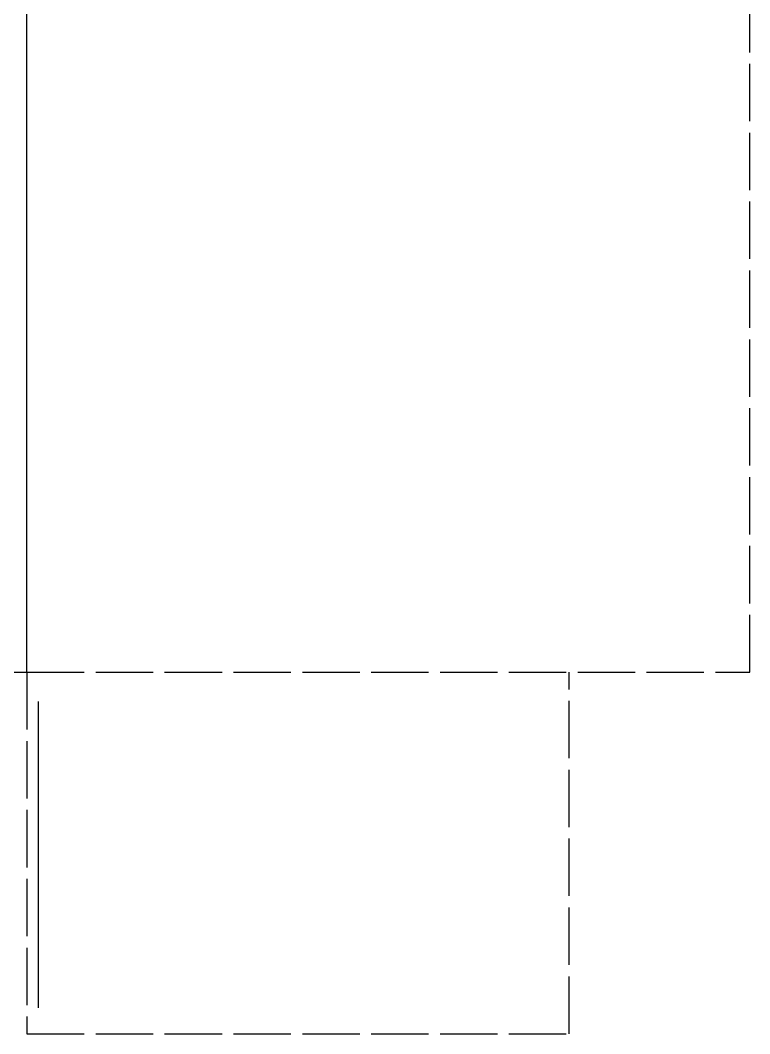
# Model space of a CAD drawing. Header units: millimetres. Extents: x -9564 to 100156, y -26854 to 24346.
# Drawn here: x 13323 to 14131, y 8459 to 9580 of the extents above; entities that cross this region are included whole.
import ezdxf

# ---------------------------------------------------------------- set-up
doc = ezdxf.new("R2010")
doc.units = ezdxf.units.MM
doc.header["$LTSCALE"] = 100
doc.linetypes.add('DASHED2', pattern=[0.762, 0.635, -0.127])

msp = doc.modelspace()

# ---------------------------------------------------------------- linework, layer by layer
for p, q in [((13330.812, 8858.631), (13330.812, 9681.631)), ((12514.812, 8858.631), (13330.812, 8858.631)), ((13343.757, 8487.446), (13343.757, 8826.331))]:
    msp.add_line(p, q)
at = {"color": 3, "linetype": 'DASHED2'}
for p, q in [((14130.812, 8858.631), (14130.812, 9681.631)), ((13330.812, 8858.631), (14130.812, 8858.631)), ((13330.812, 8858.631), (13330.812, 8458.631)), ((13930.812, 8458.631), (13930.812, 8858.631)), ((13330.812, 8458.631), (13930.812, 8458.631))]:
    msp.add_line(p, q, dxfattribs=at)

doc.saveas('drawing.dxf')
